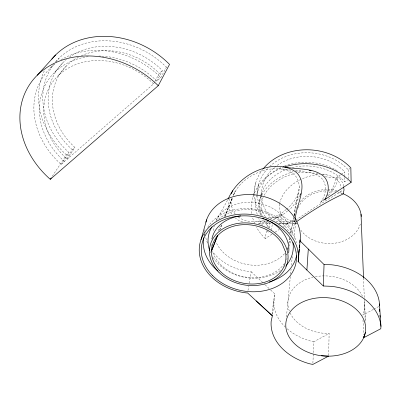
<?xml version="1.0" encoding="UTF-8"?>
<svg xmlns="http://www.w3.org/2000/svg" width="401" height="401" viewBox="0 0 401 401"><rect width="100%" height="100%" fill="white"/><g stroke="black" fill="none" stroke-linecap="round" stroke-linejoin="round"><path stroke-width="0.3" stroke-dasharray="2 1.5" d="M295.788 220.034L313.346 208.304L341.106 191.523L339.326 191.097M328.635 355.517L329.126 333.447L322.173 333.106A38.531 28.702 5.1 0 1 290.249 313.191M312.88 363.196L313.893 341.722L329.126 333.447M286.459 316.88L290.359 276.464M290.6 273.983L291.081 269.021M291.437 265.302L292.279 256.62M294.013 238.635L295.692 221.212M279.497 204.104L279.096 206.49L280.144 211.873L283.161 216.334L287.933 219.598L295.211 221.512L294.149 221.788L294.254 219.207M294.56 216.134L296.6 207.257L297.878 205.247M229.397 198.756L228.595 205.362L230.139 211.848L232.224 214.776M272.53 314.559L275.011 294.068L270.515 289.853M272.063 313.938L273.838 299.392L275.011 294.068M271.432 230.169L272.309 224.114M272.394 223.507L272.655 221.688M269.046 227.913L269.863 222.455M272.013 234.159L265.262 238.585L266.475 230.7M267.036 227.061L267.597 223.422L269.482 222.164M247.973 290.509L248.7 286.269M249.216 283.241L251.181 271.733L249.973 271.718A48.06 38.391 10.9 0 1 212.5 251.547M279.602 203.507C283.677 186.004 302.805 175.573 319.722 174.455M259.738 201.878L260.886 195.457M260.986 194.871L261.507 191.954M287.697 249.457L288.154 247.001M288.84 243.317L289.753 238.405M293.637 217.522L290.67 233.487L293.622 217.618M294.093 215.066C294.279 202.149 305.021 186.53 294.78 175.112C289.006 169.778 281.026 168.355 273.407 168.676C257.026 170.48 240.034 179.688 233.337 195.327M287.692 249.482L288.149 247.031M288.835 243.352L289.748 238.45M294.078 215.167L299.352 186.816M257.121 193.232L258.956 183.422M253.006 196.956L253.237 195.758M253.357 195.157L255.808 182.57M291.788 235.798L295.211 219.878M341.106 191.523L341.371 190.59M343.537 186.214L343.201 183.748L340.013 178.58L337.512 176.796L337.988 178.33C336.995 185.432 332.234 191.192 327.737 196.48M204.264 235.743L204.741 234.024M278.705 223.472L283.948 223.728L289.156 222.931L285.728 223.723L281.527 223.327L279.166 221.272L278.75 217.748L279.457 215.512C283.221 221.442 290.946 223.547 297.642 223.537M219.658 230.064L221.703 224.811M224.886 216.645L232.164 197.979L231.332 204.645L232.745 210.645L235.217 214.124M219.773 230.099L222.079 224.274M225.076 216.705L232.455 198.074M233.377 195.743L235.217 191.087L233.257 195.698M218.294 230.866L220.259 226.254M224.43 216.45L232.274 198.004M261.647 195.442C258.028 201.663 257.312 210.39 262.329 216.059M261.898 194.906C268.204 183.031 280.61 175.548 293.166 171.698M263.181 197.422L262.159 199.573L261.211 205.798L262.389 211.412M264.199 195.277C270.334 183.808 282.56 176.35 294.981 173.422M298.068 193.723L294.534 200.685L289.026 207.227L286.675 209.121M299.773 195.698L297.021 201.091L291.036 208.169L288.164 210.47M102.06 56.16A72.721 60.29 30.6 0 1 156.796 81.057L160.821 77.543L166.365 67.173L167.272 66.381M156.796 81.057L162.44 70.616A70.601 59.193 31.2 0 0 69.378 57.213M153.593 83.849A68.09 56.441 30.6 0 0 60.065 73.929A68.09 56.441 30.6 0 0 67.233 159.212L153.593 83.849L154.741 81.754M155.027 81.228L159.322 73.358L162.44 70.616M216.375 220.405L227.698 199.873M300.118 201.728C308.76 191.222 323.963 187.387 336.95 190.59M67.233 159.212L74.912 147.453A66.105 55.418 31.2 0 1 78.471 57.092M54.832 64.11A78.516 65.107 30.6 0 0 61.228 164.455L64.551 161.548L72.285 149.758L74.912 147.453M61.228 164.455L69.027 152.621A76.22 63.919 31.2 0 1 53.383 64.756M52.331 176.204L66.431 154.896L69.027 152.621M326.925 195.813L331.607 189.713L334.559 184.285L335.597 179.919L335.131 178.38L340.629 174.711M58.205 75.644L66.701 65.538M54.681 72.32L63.303 62.295M324.7 199.643L320.725 202.244L324.329 198.515M50.255 68.145L53.448 64.536M55.844 61.834L59.032 58.225M294.008 221.668L295.221 220.53M296.264 222.385L295.517 223.056L296.545 223.613M320.725 202.244L320.865 202.124C325.717 195.202 327.853 185.072 321.632 178.275C315.321 172.555 306.153 171.282 298.028 172.896M286.204 209.497L281.963 212.911L273.843 217.377L270.389 218.57M287.687 210.856L283.377 214.309L274.585 219.136L272.83 219.738M341.151 174.365L344.795 171.934L344.825 176.861M269.678 166.505A50.987 42.255 4.8 0 1 348.153 169.698L349.948 168.5M292.274 167.578A47.899 39.328 5.1 0 1 344.85 181.793L347.301 180.174M275.131 232.119L279.286 229.397M283.442 226.675L292.925 220.46M373.286 309.447L362.84 315.126L364.474 309.973A38.531 28.702 5.1 0 0 363.842 299.742M373.837 309.146L378.785 306.454M267.577 221.552L265.241 222.355L257.693 223.522M295.482 171.297L302.434 170.099M238.244 216.931C245.668 222.625 255.858 222.279 264.595 220.46M258.439 223.788L272.129 223.753M278.971 223.738L296.274 223.698M256.61 221.698L268.5 221.728M276.003 221.743L294.149 221.788M268.294 217.623L278.75 217.748M322.67 174.565C330.574 174.365 340.243 179.041 340.97 187.723M325.291 176.771L337.988 178.33M281.893 168.991L291.151 170.184M295.467 170.741L318.239 173.673M321.913 174.149L326.203 174.701M313.893 341.722L311.036 341.166A53.002 39.493 5.1 0 1 286.324 328.018M242.69 221.994L239.808 221.136L235.427 218.194M340.494 192.756L342.208 193.553M251.181 271.733L264.67 284.374M265.116 284.795L270.063 289.432M295.973 223.457L295.116 220.264M281.327 219.547L280.926 216.299L281.622 214.064L272.916 219.873A46.867 38.837 4.8 0 1 261.467 195.442M294.745 214.284L294.895 216.675M364.73 304.304L365.441 322.384M363.517 277.948L364.298 297.943M364.324 298.57L365.186 320.439M363.01 320.013L363.532 334.68M348.153 169.698L348.284 179.528M344.825 177.478L344.85 181.793M66.431 154.896A80.726 67.709 31.2 0 1 45.002 69.428M60.957 59.864A78.516 65.107 30.6 0 1 160.821 77.543M64.551 161.548A72.721 60.29 30.6 0 1 40.691 97.303A72.721 60.29 30.6 0 1 88.501 56.616M98.942 56.045A72.721 60.29 30.6 0 1 101.433 56.125M55.674 61.854A76.22 63.919 31.2 0 1 166.365 67.173M72.285 149.758A70.601 59.193 31.2 0 1 66.456 59.463M81.283 55.734A66.105 55.418 31.2 0 1 159.322 73.358M207.548 243.026A48.06 38.391 10.9 0 1 205.553 236.685M205.071 233.728A48.06 38.391 10.9 0 1 204.916 231.948M204.886 231.357A48.06 38.391 10.9 0 1 204.861 229.598M289.332 311.051A38.531 28.702 5.1 0 1 312.93 277.211M315.321 276.705A38.531 28.702 5.1 0 1 362.8 296.951M285.417 327.161A53.002 39.493 5.1 0 1 273.838 299.392M288.249 248.319A39.042 31.178 10.9 0 1 287.667 249.352M284.469 253.693A39.042 31.178 10.9 0 1 247.643 264.59A39.042 31.178 10.9 0 1 216.039 242.079M213.683 230.545A39.042 31.178 10.9 0 1 214.164 226.189M216.089 220.4A39.042 31.178 10.9 0 1 258.264 203.152A39.042 31.178 10.9 0 1 291.191 234.73M290.795 241.171A39.042 31.178 10.9 0 1 289.261 246.209M204.184 235.798A47.248 37.263 11.1 0 1 204.675 234.034M207.733 227.287A47.248 37.263 11.1 0 1 256.199 209.417A47.248 37.263 11.1 0 1 296.399 242.735M297.151 250.841A47.248 37.263 11.1 0 1 297.021 252.67M285.788 265.788A42.922 33.935 11 0 1 284.585 267.036M280.479 270.474A42.922 33.935 11 0 1 213.262 257.703M210.56 252.715A42.922 33.935 11 0 1 210.084 251.567M218.63 219.091A42.922 33.935 11 0 1 289.592 232.841M287.171 258.404A39.022 30.772 11.1 0 1 286.685 259.547M284.369 263.602A39.022 30.772 11.1 0 1 245.397 277.041A39.022 30.772 11.1 0 1 212.51 251.347M211.512 246.404A39.022 30.772 11.1 0 1 211.387 244.54M261.447 194.856A46.867 38.837 4.8 0 1 276.194 166.119M277.176 165.397A46.867 38.837 4.8 0 1 344.795 171.934M268.414 232.159A52.11 42.792 5 0 1 266.73 230.445M262.64 225.382A52.11 42.792 5 0 1 258.715 218.385M257.231 214.42A52.11 42.792 5 0 1 256.635 194.966M256.785 194.385A52.11 42.792 5 0 1 281.362 167.337M284.63 165.989A52.11 42.792 5 0 1 338.439 171.458M265.392 216.665A50.987 42.255 4.8 0 1 257.502 196.244M257.462 195.653A50.987 42.255 4.8 0 1 267.562 168.641M265.262 238.585A56.04 45.824 5.2 0 1 256.429 227.126M254.56 223.277A56.04 45.824 5.2 0 1 252.465 216.981M251.783 213.477A56.04 45.824 5.2 0 1 283.452 167.372M269.382 228.034A47.899 39.328 5.1 0 1 263.878 220.239M261.663 215.272A47.899 39.328 5.1 0 1 260.52 196.615M260.66 196.039A47.899 39.328 5.1 0 1 287.482 169.006M267.597 223.422A54.28 44.987 4.8 0 1 265.011 220.7M260.911 215.317A54.28 44.987 4.8 0 1 254.204 194.34M254.194 193.713A54.28 44.987 4.8 0 1 262.876 169.207M360.389 223.984A32.551 26.381 3 0 1 333.381 243.377A32.551 26.381 3 0 1 300.59 229.833M298.123 207.758A32.551 26.381 3 0 1 327.041 190.781M327.667 190.766A32.551 26.381 3 0 1 335.712 191.508M338.138 192.059A32.551 26.381 3 0 1 342.208 193.372M286.9 253.758L286.67 254.986L286.895 253.768"/><path stroke-width="0.6" d="M363.597 336.514L363.642 337.737L380.805 328.725L380.95 326.379A55.097 40.135 5.4 0 0 331.236 286.314L323.301 286.008L324.048 264.53L299.928 240.76L300.184 239.833A48.06 38.391 10.9 0 0 259.562 195.563A48.06 38.391 10.9 0 0 205.883 222.159M379.371 305.582L379.471 303.853A53.002 39.493 5.1 0 0 331.672 264.79L324.048 264.53M306.9 270.089L308.304 249.016M323.301 286.008L298.169 261.617L298.374 259.161M298.529 257.322L298.79 254.254M298.945 252.414L299.201 249.347M299.357 247.507L299.562 245.056M299.773 242.6L299.928 240.76M298.169 261.617L300.184 239.833M295.342 219.267C295.828 204.605 308.65 186.635 297.352 173.332C291.086 167.533 282.414 165.989 274.144 166.345C254.274 168.154 235.883 180.866 227.994 199.332M298.429 260.67A50.045 39.173 11.1 0 0 252.555 214.62A50.045 39.173 11.1 0 0 199.332 247.532A50.045 39.173 11.1 0 0 246.304 292.91L247.562 292.93L272.379 315.798L271.176 321.206A55.097 40.135 5.4 0 0 309.858 363.842L312.825 364.424L328.62 356.128L321.407 355.737M201.016 239.668L206.625 219.763M363.642 337.737L365.351 332.509A40.05 29.168 5.5 0 0 310.504 299.171A40.05 29.168 5.5 0 0 301.346 348.94A40.05 29.168 5.5 0 0 365.351 332.509M217.387 235.893L211.472 251.061L217.698 235.337M231.352 193.889L232.76 190.686M300.048 195.162L300.875 193.543M158.25 85.704A85.739 70.25 30.1 0 0 40.16 72.546A85.739 70.25 30.1 0 0 50.27 179.322L158.25 85.704L169.528 64.396A80.726 67.709 31.2 0 0 51.804 59.112M263.272 168.716A54.28 44.987 4.8 0 1 350.85 167.899L351.136 182.325L324.7 199.643C329.276 192.776 329.822 183.001 324.083 176.62C312.96 166.966 296.74 169.999 283.367 166.686M50.27 179.322L51.298 177.763M37.233 75.263L55.604 54.952M324.7 199.643L326.003 198.284M296.83 221.482C311.417 211.021 326.86 201.553 343.121 193.979L344.043 189.909L343.622 186.831M309.236 170.355L311.091 170.425M256.129 300.87L272.379 315.798M379.471 303.853L380.95 326.379M379.536 309.206L379.692 311.647M379.932 315.306L380.053 317.136M380.328 321.407L380.449 323.236M361.015 214.214L363.517 277.948M296.545 255.688A47.248 37.263 11.1 0 1 269.116 281.933M217.984 271.121A47.248 37.263 11.1 0 1 203.803 237.593M292.895 242.455A42.922 33.935 11 0 1 286.194 265.332M209.658 250.414A42.922 33.935 11 0 1 211.954 226.831M211.858 239.011A39.022 30.772 11.1 0 1 240.71 215.888M262.54 218.169A39.022 30.772 11.1 0 1 264.264 218.796M265.407 219.252A39.022 30.772 11.1 0 1 268.735 220.791M269.808 221.352A39.022 30.772 11.1 0 1 288.62 252.996M285.186 166.786A56.04 45.824 5.2 0 1 351.136 182.325M342.775 193.598A32.551 26.381 3 0 1 361.276 216.53M285.296 251.467L282.159 243.798A37.524 29.363 11.1 0 0 219.748 233.593A37.524 29.363 11.1 0 0 239.698 282.359A37.524 29.363 11.1 0 0 285.296 251.467M212.565 275.567A47.96 37.539 11.1 0 0 293.702 269.908A47.96 37.539 11.1 0 0 240.379 215.984A47.96 37.539 11.1 0 0 212.565 275.567M218.921 272.364A39.609 30.997 11.1 0 0 285.853 267.347A39.609 30.997 11.1 0 0 241.477 223.021A39.609 30.997 11.1 0 0 218.921 272.364"/></g></svg>
